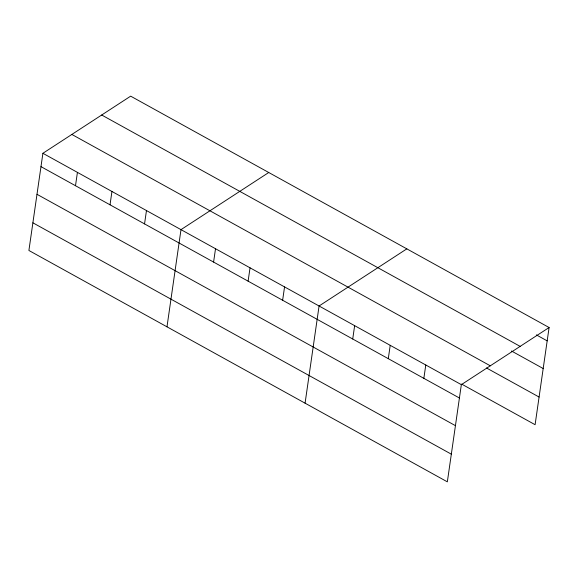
<?xml version="1.0" encoding="UTF-8"?>
<svg xmlns="http://www.w3.org/2000/svg" width="578" height="578" viewBox="0 0 578 578"><rect width="100%" height="100%" fill="white"/><g stroke="black" fill="none" stroke-linecap="round" stroke-linejoin="round"><path stroke-width="0.87" d="M42.902 153.293L28.9 250.476L447.343 481.842L461.345 384.659L549.1 327.524L130.657 96.158L42.902 153.293L461.345 384.659M75.501 185.726L77.423 172.381M110.022 204.814L111.944 191.47M144.543 223.903L146.472 210.558M166.984 326.823L180.993 229.647L268.741 172.511M213.593 262.08L215.515 248.735M248.114 281.168L250.036 267.824M282.635 300.249L284.557 286.912M305.076 403.177L319.078 305.993L406.825 248.858M352.725 339.004L354.646 325.66M388.293 358.671L390.215 345.326M423.855 378.337L425.784 364.993M549.1 327.524L535.098 424.707L461.641 384.088M536.355 334.886L547.178 340.868M101.699 115.015L520.142 346.381M511.487 351.005L543.19 368.533M71.86 134.443L490.303 365.809M486.503 367.969L539.086 397.043M40.98 166.637L459.423 398.004M36.992 194.302L455.442 425.668M32.888 222.812L451.331 454.171"/></g></svg>
